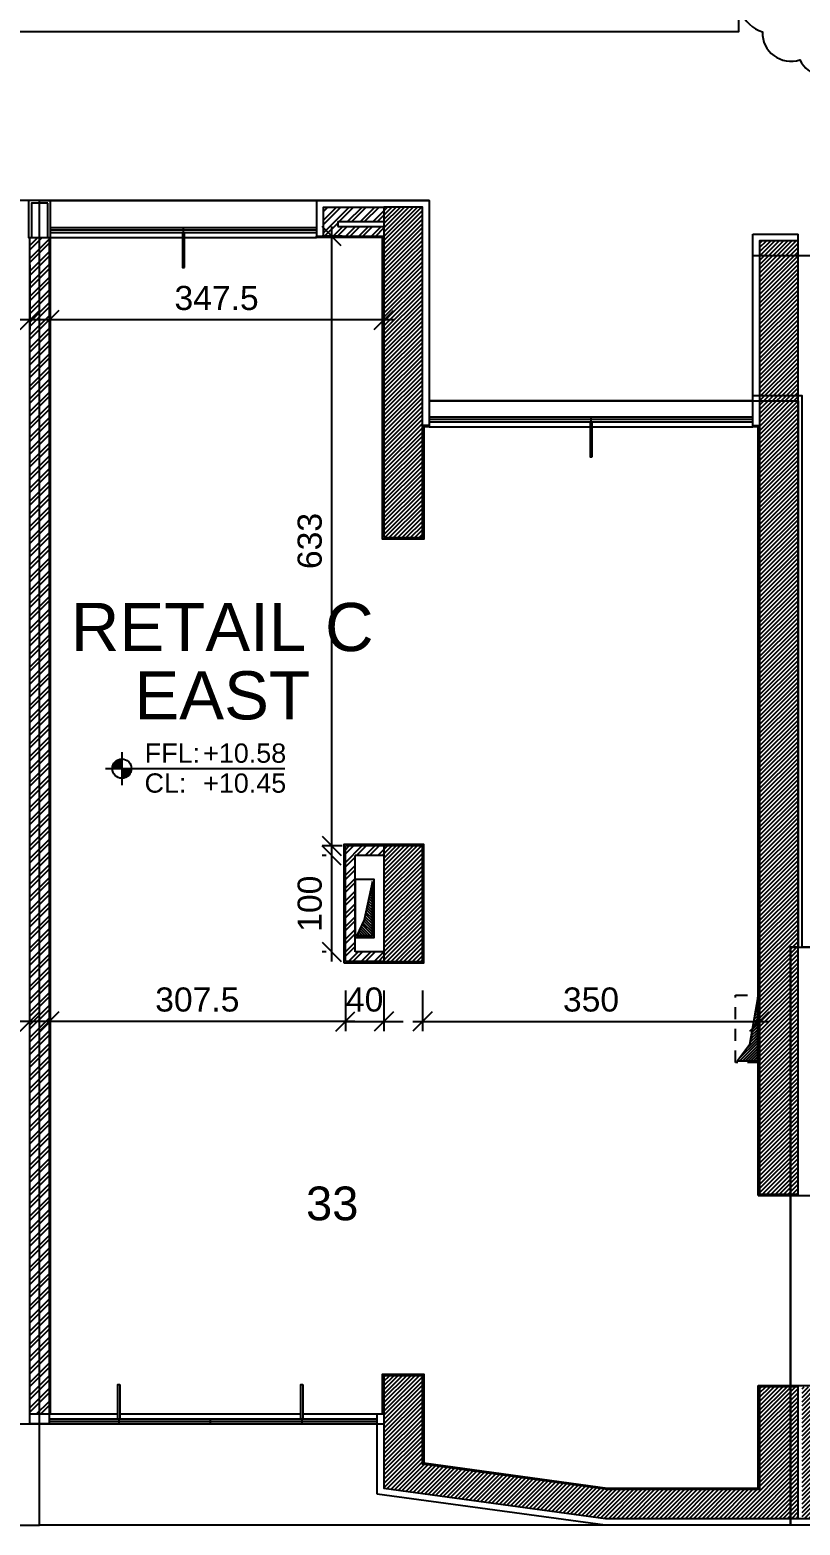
# Model space of a CAD drawing. Header units: inches. Extents: x -0.1 to 45.6, y -3.9 to 61.5.
# Drawn here: x 19.35 to 27.35, y 6.96 to 22.48 of the extents above; entities that cross this region are included whole.
import ezdxf
from ezdxf.enums import TextEntityAlignment as Align

# ---------------------------------------------------------------- set-up
doc = ezdxf.new("R2010")
doc.units = ezdxf.units.IN
doc.header["$MEASUREMENT"] = 0
doc.header["$PDMODE"] = 35
doc.header["$PDSIZE"] = 0.3
doc.linetypes.add('S-1ST$0$HIDDEN2', pattern=[0.1875, 0.125, -0.0625])
doc.layers.get('0').update_dxf_attribs({"linetype": 'CONTINUOUS'})
doc.layers.get('DEFPOINTS').update_dxf_attribs({"linetype": 'CONTINUOUS'})
for name, color, linetype in [('A-ALU', 9, 'CONTINUOUS'), ('A-ANNO-LEVL', 3, 'CONTINUOUS'), ('A-AREAS', 6, 'CONTINUOUS'), ('A-AREAS-TXT', 6, 'CONTINUOUS'), ('a-dim', 3, 'CONTINUOUS'), ('A-HATCH-CONC', 8, 'CONTINUOUS'), ('A-HATCH-WALL', 8, 'CONTINUOUS'), ('A-NOMENCLATURE', 3, 'CONTINUOUS'), ('A-PLASTER', 8, 'CONTINUOUS'), ('A-PROJECTION', 9, 'CONTINUOUS'), ('a-revetement', 1, 'CONTINUOUS'), ('a-shaft', 251, 'CONTINUOUS'), ('a-stru-fac', 200, 'CONTINUOUS'), ('A-WALL', 4, 'CONTINUOUS'), ('S-1ST$0$A-SHAFT 1ST', 8, 'CONTINUOUS'), ('S-1ST$0$A-SHAFT UP', 8, 'S-1ST$0$HIDDEN2'), ('S-1ST$0$A-STR 1ST', 2, 'CONTINUOUS'), ('S-1ST$0$S-SLAB LIMIT 1ST', 1, 'CONTINUOUS')]:
    doc.layers.add(name, color=color, linetype=linetype)
doc.styles.add('A100-STEXT', font='ARIAL.TTF', dxfattribs={"height": 0.25})
doc.styles.add('BLOCK', font='ARIAL.TTF', dxfattribs={"width": 0.8, "height": 0.25})
doc.dimstyles.new('A100-DIM', dxfattribs={"dimtxt": 0.25, "dimasz": 0.2, "dimexe": 0.1, "dimexo": 0.3, "dimgap": 0.1, "dimtad": 1, "dimlfac": 100, "dimrnd": 0.5, "dimdsep": 46, "dimtxsty": 'A100-STEXT', "dimblk1": 'OBLIQUE', "dimblk2": 'OBLIQUE', "dimsah": 1, "dimcen": -0.05, "dimdle": 0.1, "dimclrd": 15, "dimclre": 15, "dimclrt": 256, "dimadec": 0, "dimazin": 0, "dimtfac": 0.28, "dimtix": 1, "dimtmove": 2, "dimatfit": 3, "dimldrblk": 'OBLIQUE', "dimfxl": 0, "dimtolj": 1, "dimarcsym": 0})
pattern_1 = [(45, (-9e-11, -0.043868), (-0.022097087, 0.022097087), [])]
pattern_2 = [(45, (-2e-10, -0.04382), (-0.06629126, 0.06629126), []), (45, (0.04419, -0.04382), (-0.06629126, 0.06629126), [])]
pattern_3 = [(45, (1.978368, 18.556132), (-0.022097087, 0.022097087), [])]

# ---------------------------------------------------------------- blocks, each defined once
blk = doc.blocks.new('LVTAG_P')
for p, q in [((0, 0.00213), (0, -0.00213)), ((-0.00213, 0), (0.02113, 0))]:
    blk.add_line(p, q)
at = {"const_width": 0.00125}
for points in [[(0, 0.00062, 0.414214), (-0.00062, 0, 1)], [(0, -0.00062, 0.414214), (0.00062, 0, 1)]]:
    blk.add_lwpolyline(points, format="xyb", dxfattribs=at)
blk.add_circle((0, 0), 0.00125)
at = {"style": 'BLOCK'}
for s, p in [('FFL:', (0.00297, 0.00076)), ('CL:', (0.00294, -0.00312))]:
    blk.add_text(s, height=0.0025, dxfattribs=at).set_placement(p)
for p in [(0.01054, 0.00076), (0.01054, -0.00313)]:
    blk.add_attdef('+00.00', p, '', height=0.0025, dxfattribs=at)
blk = doc.blocks.new('_OBLIQUE')
at = {"color": 0, "linetype": 'ByBlock'}
blk.add_line((-0.5, -0.5), (0.5, 0.5), dxfattribs=at)
blk = doc.blocks.new('*D120')
at = {"layer": 'a-dim', "color": 15, "lineweight": -2}
for p, q in [((22.628, 12.506), (22.628, 12.083)), ((23.028, 12.506), (23.028, 12.083)), ((22.628, 12.183), (22.428, 12.183)), ((22.628, 12.183), (23.028, 12.183)), ((23.028, 12.183), (23.228, 12.183))]:
    blk.add_line(p, q, dxfattribs=at)
at = {"layer": 'DEFPOINTS', "color": 0}
for p in [(22.628, 12.806), (23.028, 12.806), (23.028, 12.183)]:
    blk.add_point(p, dxfattribs=at)
at = {"layer": 'a-dim', "color": 15, "lineweight": -2, "xscale": 0.2, "yscale": 0.2, "zscale": 0.2}
blk.add_blockref('_OBLIQUE', (22.628, 12.183), dxfattribs=at)
at = {"layer": 'a-dim', "color": 15, "lineweight": -2, "xscale": 0.2, "yscale": 0.2, "zscale": 0.2, "rotation": 180}
blk.add_blockref('_OBLIQUE', (23.028, 12.183), dxfattribs=at)
at = {"layer": 'a-dim', "insert": (22.828, 12.41), "char_height": 0.25, "attachment_point": 5, "style": 'A100-STEXT'}
blk.add_mtext('\\A1;40', dxfattribs=at)
blk = doc.blocks.new('*D121')
at = {"layer": 'a-dim', "color": 15, "lineweight": -2}
for p, q in [((26.928, 13.506), (26.928, 12.083)), ((23.428, 12.506), (23.428, 12.083)), ((23.328, 12.183), (27.028, 12.183))]:
    blk.add_line(p, q, dxfattribs=at)
at = {"layer": 'DEFPOINTS', "color": 0}
for p in [(26.928, 13.806), (23.428, 12.806), (26.928, 12.183)]:
    blk.add_point(p, dxfattribs=at)
at = {"layer": 'a-dim', "color": 15, "lineweight": -2, "xscale": 0.2, "yscale": 0.2, "zscale": 0.2, "rotation": 180}
blk.add_blockref('_OBLIQUE', (23.428, 12.183), dxfattribs=at)
at = {"layer": 'a-dim', "color": 15, "lineweight": -2, "xscale": 0.2, "yscale": 0.2, "zscale": 0.2}
blk.add_blockref('_OBLIQUE', (26.928, 12.183), dxfattribs=at)
at = {"layer": 'a-dim', "insert": (25.178, 12.41), "char_height": 0.25, "attachment_point": 5, "style": 'A100-STEXT'}
blk.add_mtext('\\A1;350', dxfattribs=at)
blk = doc.blocks.new('*D122')
at = {"layer": 'a-dim', "color": 15, "lineweight": -2}
for p, q in [((19.553, 12.506), (19.553, 12.083)), ((22.628, 12.506), (22.628, 12.083)), ((22.728, 12.183), (19.453, 12.183))]:
    blk.add_line(p, q, dxfattribs=at)
at = {"layer": 'DEFPOINTS', "color": 0}
for p in [(19.553, 12.806), (22.628, 12.806), (19.553, 12.183)]:
    blk.add_point(p, dxfattribs=at)
at = {"layer": 'a-dim', "color": 15, "lineweight": -2, "xscale": 0.2, "yscale": 0.2, "zscale": 0.2, "rotation": 180}
blk.add_blockref('_OBLIQUE', (19.553, 12.183), dxfattribs=at)
at = {"layer": 'a-dim', "color": 15, "lineweight": -2, "xscale": 0.2, "yscale": 0.2, "zscale": 0.2}
blk.add_blockref('_OBLIQUE', (22.628, 12.183), dxfattribs=at)
at = {"layer": 'a-dim', "insert": (21.091, 12.41), "char_height": 0.25, "attachment_point": 5, "style": 'A100-STEXT'}
blk.add_mtext('\\A1;307.5', dxfattribs=at)
blk = doc.blocks.new('*D123')
at = {"layer": 'a-dim', "color": 15, "lineweight": -2}
for p, q in [((19.353, 8.406), (19.353, 12.283)), ((17.078, 12.183), (17.468, 12.183)), ((19.453, 12.183), (18.517, 12.183)), ((17.178, 11.956), (17.178, 12.083))]:
    blk.add_line(p, q, dxfattribs=at)
at = {"layer": 'DEFPOINTS', "color": 0}
for p in [(17.178, 12.256), (17.178, 12.183), (19.353, 8.106)]:
    blk.add_point(p, dxfattribs=at)
at = {"layer": 'a-dim', "color": 15, "lineweight": -2, "xscale": 0.2, "yscale": 0.2, "zscale": 0.2, "rotation": 180}
blk.add_blockref('_OBLIQUE', (17.178, 12.183), dxfattribs=at)
at = {"layer": 'a-dim', "color": 15, "lineweight": -2, "xscale": 0.2, "yscale": 0.2, "zscale": 0.2}
blk.add_blockref('_OBLIQUE', (19.353, 12.183), dxfattribs=at)
at = {"layer": 'a-dim', "insert": (17.992, 12.284), "char_height": 0.25, "attachment_point": 5, "style": 'A100-STEXT'}
blk.add_mtext('\\A1;217.5', dxfattribs=at)
blk = doc.blocks.new('*D126')
at = {"layer": 'a-dim', "color": 15, "lineweight": -2}
for p, q in [((22.486, 12.806), (22.486, 14.006)), ((22.428, 13.906), (22.386, 13.906)), ((22.428, 12.906), (22.386, 12.906))]:
    blk.add_line(p, q, dxfattribs=at)
at = {"layer": 'DEFPOINTS', "color": 0}
for p in [(22.486, 13.906), (22.728, 13.906), (22.728, 12.906)]:
    blk.add_point(p, dxfattribs=at)
at = {"layer": 'a-dim', "color": 15, "lineweight": -2, "xscale": 0.2, "yscale": 0.2, "zscale": 0.2}
for p, rotation in [((22.486, 13.906), 90), ((22.486, 12.906), 270)]:
    blk.add_blockref('_OBLIQUE', p, dxfattribs=dict(at, rotation=rotation))
at = {"layer": 'a-dim', "insert": (22.259, 13.406), "char_height": 0.25, "attachment_point": 5, "rotation": 90, "style": 'A100-STEXT'}
blk.add_mtext('\\A1;100', dxfattribs=at)
blk = doc.blocks.new('*D127')
at = {"layer": 'a-dim', "color": 15, "lineweight": -2}
for p, q in [((22.596, 20.336), (22.386, 20.336)), ((22.486, 13.906), (22.486, 20.436)), ((22.596, 14.006), (22.386, 14.006))]:
    blk.add_line(p, q, dxfattribs=at)
at = {"layer": 'DEFPOINTS', "color": 0}
for p in [(22.486, 20.336), (22.896, 20.336), (22.896, 14.006)]:
    blk.add_point(p, dxfattribs=at)
at = {"layer": 'a-dim', "color": 15, "lineweight": -2, "xscale": 0.2, "yscale": 0.2, "zscale": 0.2}
for p, rotation in [((22.486, 20.336), 90), ((22.486, 14.006), 270)]:
    blk.add_blockref('_OBLIQUE', p, dxfattribs=dict(at, rotation=rotation))
at = {"layer": 'a-dim', "insert": (22.259, 17.171), "char_height": 0.25, "attachment_point": 5, "rotation": 90, "style": 'A100-STEXT'}
blk.add_mtext('\\A1;633', dxfattribs=at)
blk = doc.blocks.new('*D128')
at = {"layer": 'a-dim', "color": 15, "lineweight": -2}
for p, q in [((19.553, 20.036), (19.553, 19.365)), ((23.028, 20.036), (23.028, 19.365)), ((23.128, 19.465), (19.453, 19.465))]:
    blk.add_line(p, q, dxfattribs=at)
at = {"layer": 'DEFPOINTS', "color": 0}
for p in [(19.553, 20.336), (23.028, 20.336), (19.553, 19.465)]:
    blk.add_point(p, dxfattribs=at)
at = {"layer": 'a-dim', "color": 15, "lineweight": -2, "xscale": 0.2, "yscale": 0.2, "zscale": 0.2, "rotation": 180}
blk.add_blockref('_OBLIQUE', (19.553, 19.465), dxfattribs=at)
at = {"layer": 'a-dim', "color": 15, "lineweight": -2, "xscale": 0.2, "yscale": 0.2, "zscale": 0.2}
blk.add_blockref('_OBLIQUE', (23.028, 19.465), dxfattribs=at)
at = {"layer": 'a-dim', "insert": (21.291, 19.692), "char_height": 0.25, "attachment_point": 5, "style": 'A100-STEXT'}
blk.add_mtext('\\A1;347.5', dxfattribs=at)
blk = doc.blocks.new('*D129')
at = {"layer": 'a-dim', "color": 15, "lineweight": -2}
for p, q in [((15.778, 20.036), (15.778, 19.365)), ((19.353, 20.036), (19.353, 19.365)), ((19.453, 19.465), (15.678, 19.465))]:
    blk.add_line(p, q, dxfattribs=at)
at = {"layer": 'DEFPOINTS', "color": 0}
for p in [(15.778, 20.336), (19.353, 20.336), (15.778, 19.465)]:
    blk.add_point(p, dxfattribs=at)
at = {"layer": 'a-dim', "color": 15, "lineweight": -2, "xscale": 0.2, "yscale": 0.2, "zscale": 0.2, "rotation": 180}
blk.add_blockref('_OBLIQUE', (15.778, 19.465), dxfattribs=at)
at = {"layer": 'a-dim', "color": 15, "lineweight": -2, "xscale": 0.2, "yscale": 0.2, "zscale": 0.2}
blk.add_blockref('_OBLIQUE', (19.353, 19.465), dxfattribs=at)
at = {"layer": 'a-dim', "insert": (17.566, 19.692), "char_height": 0.25, "attachment_point": 5, "style": 'A100-STEXT'}
blk.add_mtext('\\A1;357.5', dxfattribs=at)
blk = doc.blocks.new('*D133')
at = {"layer": 'a-dim', "color": 15, "lineweight": -2}
for p, q in [((18.488, 8.006), (18.488, 20.421)), ((19.053, 20.321), (18.388, 20.321)), ((17.478, 8.106), (18.588, 8.106))]:
    blk.add_line(p, q, dxfattribs=at)
at = {"layer": 'DEFPOINTS', "color": 0}
for p in [(18.488, 20.321), (19.353, 20.321), (17.178, 8.106)]:
    blk.add_point(p, dxfattribs=at)
at = {"layer": 'a-dim', "color": 15, "lineweight": -2, "xscale": 0.2, "yscale": 0.2, "zscale": 0.2}
for p, rotation in [((18.488, 20.321), 90), ((18.488, 8.106), 270)]:
    blk.add_blockref('_OBLIQUE', p, dxfattribs=dict(at, rotation=rotation))
at = {"layer": 'a-dim', "insert": (18.261, 14.214), "char_height": 0.25, "attachment_point": 5, "rotation": 90, "style": 'A100-STEXT'}
blk.add_mtext('\\A1;1221.5', dxfattribs=at)

msp = doc.modelspace()

# ---------------------------------------------------------------- hatches: boundary and pattern name
at = {"layer": 'A-HATCH-CONC'}
h = msp.add_hatch(dxfattribs=at)
h.set_pattern_fill('ANSI31', color=256, scale=0.25, style=0)
h.set_pattern_definition(pattern_1)
h.paths.add_polyline_path([(23.42837, 20.63613), (23.02837, 20.63613), (23.02837, 20.11271), (23.42837, 20.11271)])
h = msp.add_hatch(dxfattribs=at)
h.set_pattern_fill('ANSI31', color=256, scale=0.25, style=0)
h.set_pattern_definition(pattern_3)
h.paths.add_polyline_path([(27.32837, 20.28613), (26.92837, 20.28613), (26.92837, 10.39113), (27.32837, 10.39113)])
h = msp.add_hatch(dxfattribs=at)
h.set_pattern_fill('ANSI31', color=256, scale=0.25, style=0)
h.set_pattern_definition(pattern_1)
h.paths.add_polyline_path([(23.42837, 20.11271), (23.02837, 20.11271), (23.02837, 17.20613), (23.42837, 17.20613)])
h = msp.add_hatch(dxfattribs=at)
h.set_pattern_fill('ANSI31', color=256, scale=0.25, style=0)
h.set_pattern_definition(pattern_1)
h.paths.add_polyline_path([(23.42837, 14.00613), (23.02837, 14.00613), (23.02837, 12.80613), (23.42837, 12.80613)])
h = msp.add_hatch(dxfattribs=at)
h.set_pattern_fill('ANSI31', color=256, scale=0.25, style=0)
h.set_pattern_definition(pattern_3)
h.paths.add_polyline_path([(27.32837, 8.39113), (26.92837, 8.39113), (26.92837, 7.32613), (25.34873, 7.32613), (23.42837, 7.588), (23.42837, 8.50613), (23.02837, 8.50613), (23.02837, 7.33977), (25.32837, 7.02613), (27.32837, 7.02613)])
h.paths.add_polyline_path([(27.76837, 8.39113), (27.36837, 8.39113), (27.36837, 7.02613), (27.76837, 7.02613)])
at = {"layer": 'A-HATCH-WALL'}
h = msp.add_hatch(dxfattribs=at)
h.set_pattern_fill('ANSI32', color=256, scale=0.25, style=0)
h.set_pattern_definition(pattern_2)
h.paths.add_polyline_path([(23.02837, 20.63618), (22.39837, 20.63618), (22.39837, 20.33618), (23.02837, 20.33618), (23.02837, 20.43618), (22.54837, 20.43618), (22.54837, 20.48618), (23.02837, 20.48618)])
h = msp.add_hatch(dxfattribs=at)
h.set_pattern_fill('ANSI32', color=256, scale=0.25, style=0)
h.set_pattern_definition(pattern_2)
h.paths.add_polyline_path([(19.55337, 20.32118), (19.35337, 20.32118), (19.35337, 8.10618), (19.55337, 8.10618)])
h = msp.add_hatch(dxfattribs=at)
h.set_pattern_fill('ANSI32', color=256, scale=0.25, style=0)
h.set_pattern_definition(pattern_2)
h.paths.add_polyline_path([(23.02837, 14.00618), (22.62837, 14.00618), (22.62837, 12.80618), (23.02837, 12.80618), (23.02837, 12.90618), (22.72837, 12.90618), (22.72837, 13.90618), (23.02837, 13.90618)])
at = {"layer": 'a-shaft'}
h = msp.add_hatch(dxfattribs=at)
h.set_pattern_fill('_USER', color=256, scale=0.02, angle=315, style=0, pattern_type=0)
h.set_pattern_definition([(315, (1.878368, 18.556132), (0.014142136, 0.014142136), [])])
h.paths.add_polyline_path([(22.90837, 13.63613), (22.82409, 13.24014), (22.74837, 13.07613), (22.90837, 13.07613)])
h = msp.add_hatch(dxfattribs=at)
h.set_pattern_fill('_USER,_O', color=256, scale=0.02, angle=315, pattern_type=0)
h.set_pattern_definition([(225.0000000024, (338403.85347, -23743.41557), (-0.0141421356243, 0.0141421356231), [])])
h.paths.add_polyline_path([(26.90837, 12.43613), (26.82395, 11.94014), (26.69837, 11.77613), (26.90837, 11.77613)])

# ---------------------------------------------------------------- linework, layer by layer
at = {"layer": 'A-ALU'}
for p, q in [((22.32837, 20.70613), (19.56837, 20.70613)), ((22.32837, 20.42113), (19.56837, 20.42113)), ((22.32837, 20.39613), (19.56837, 20.39613)), ((22.32837, 20.37113), (19.56837, 20.37113)), ((20.94837, 20.37113), (20.94837, 20.42113)), ((26.85837, 18.62613), (23.49837, 18.62613)), ((26.85837, 18.45614), (23.49837, 18.45614)), ((26.85837, 18.43114), (23.49837, 18.43114)), ((26.85837, 18.40614), (23.49837, 18.40614)), ((25.17837, 18.40614), (25.17837, 18.45614)), ((22.95837, 8.05613), (19.55337, 8.05613)), ((22.95837, 8.03113), (19.55337, 8.03113)), ((22.95837, 8.00613), (19.55337, 8.00613)), ((20.27587, 8.05613), (20.27587, 8.00613)), ((21.22587, 8.05613), (21.22587, 8.00613)), ((22.17587, 8.05613), (22.17587, 8.00613))]:
    msp.add_line(p, q, dxfattribs=at)
for points in [[(20.95837, 20.01113), (20.95837, 20.37113), (20.93837, 20.37113), (20.93837, 20.01113)], [(25.18837, 18.04614), (25.18837, 18.40614), (25.16837, 18.40614), (25.16837, 18.04614)], [(20.28587, 8.41613), (20.28587, 8.05613), (20.26587, 8.05613), (20.26587, 8.41613)], [(22.18587, 8.41613), (22.18587, 8.05613), (22.16587, 8.05613), (22.16587, 8.41613)]]:
    msp.add_lwpolyline(points, close=True, dxfattribs=at)
at = {"layer": 'A-AREAS'}
for points in [[(11.72837, 8.00613), (11.50837, 8.00613), (11.50837, 6.95613), (15.84837, 6.95613), (19.45337, 6.95613), (19.45337, 8.00613), (19.45337, 20.70613), (15.40837, 20.70613), (15.40837, 18.22613), (11.65337, 18.22613), (11.65337, 18.22613), (11.65337, 18.22613), (11.65337, 18.22613), (11.65337, 18.22613), (11.65337, 17.05613), (11.72837, 17.05613)], [(19.45337, 20.70613), (23.49837, 20.70613), (23.49837, 18.62613), (27.32837, 18.62613), (27.32837, 12.95613), (27.24837, 12.95613), (27.24837, 6.95613), (25.32362, 6.95613), (19.45337, 6.95613), (19.45337, 6.95613), (19.45337, 6.95613)], [(26.85837, 20.13613), (32.56837, 20.13613), (32.56837, 20.13613), (32.56837, 20.13613), (32.56837, 16.85613), (41.85837, 16.85613), (41.85837, 14.10613), (41.85837, 13.85613), (41.90837, 13.85613), (41.90837, 13.00613), (32.59337, 13.00613), (32.59337, 13.00613), (29.61837, 13.00613), (29.61837, 12.95613), (27.36837, 12.95613), (27.36837, 18.67613), (26.85837, 18.67613)], [(27.24837, 6.95613), (27.24837, 12.95613), (29.61837, 12.95613), (29.61837, 13.00613), (32.59337, 13.00613), (32.59337, 13.00613), (41.90837, 13.00613), (41.90837, 6.95613)]]:
    msp.add_lwpolyline(points, close=True, dxfattribs=at)
at = {"layer": 'A-AREAS-TXT', "color": 30}
msp.add_lwpolyline([(28.76143, 23.1038, 0.52056705), (28.64676, 23.57342, 0.52056705), (28.32854, 23.93733, 0.52056705), (27.87842, 24.11361, 0.52056705), (27.3977, 24.0626, 0.52056705), (26.9946, 23.79576, 0.52056705), (26.75986, 23.37317, 0.61610965), (26.7463, 22.96495, 0.45598175), (26.95699, 22.45486, 0.52056705), (27.3445, 22.16585, 0.52056705), (27.8216, 22.08796, 0.46682835), (28.33011, 22.26685, 0.58098925), (28.5944, 22.61001, 0.53800329)], format="xyb", close=True, dxfattribs=at)
at = {"layer": 'A-PLASTER'}
for p, q in [((19.56837, 8.10613), (19.56837, 20.32113)), ((26.91337, 10.37613), (27.78337, 10.37613)), ((26.91337, 8.40613), (27.78337, 8.40613))]:
    msp.add_line(p, q, dxfattribs=at)
for points in [[(23.49837, 18.37113), (23.49837, 18.35613), (23.44337, 18.35613), (23.44337, 17.19113), (23.01337, 17.19113), (23.01337, 20.32113), (22.32837, 20.32113), (22.32837, 20.33613)], [(26.91337, 10.37613), (26.91337, 18.35613), (26.85837, 18.35613), (26.85837, 18.37113)], [(23.01337, 8.10613), (23.01337, 8.52113), (23.44337, 8.52113), (23.44337, 7.60109), (25.34975, 7.34113), (26.91337, 7.34113), (26.91337, 8.40613)]]:
    msp.add_lwpolyline(points, dxfattribs=at)
msp.add_lwpolyline([(22.61337, 12.79113), (23.44337, 12.79113), (23.44337, 14.02113), (22.61337, 14.02113)], close=True, dxfattribs=at)
at = {"layer": 'A-PROJECTION'}
for p, q in [((19.56837, 20.32113), (22.32837, 20.32113)), ((23.49837, 18.35613), (26.85837, 18.35613)), ((20.26587, 8.10613), (19.45337, 8.10613)), ((22.16587, 8.10613), (20.28587, 8.10613)), ((22.95837, 8.10613), (22.18587, 8.10613))]:
    msp.add_line(p, q, dxfattribs=at)
at = {"layer": 'a-revetement'}
for p, q in [((23.49837, 20.70613), (22.32837, 20.70613)), ((22.32837, 20.70613), (22.32837, 20.33613)), ((23.49837, 20.70613), (23.49837, 18.37113)), ((22.32837, 20.33613), (22.39837, 20.33613)), ((26.85837, 18.37113), (26.85837, 20.35613)), ((26.85837, 20.35613), (27.32837, 20.35613)), ((27.32837, 20.28613), (27.32837, 20.35613)), ((27.32837, 18.55613), (27.32837, 18.62613)), ((23.49837, 18.37113), (23.42837, 18.37113)), ((26.85837, 18.37113), (26.92837, 18.37113)), ((19.35337, 8.00613), (19.35337, 8.10613)), ((19.55337, 8.10613), (19.55337, 8.00613)), ((22.95837, 7.27867), (22.95837, 8.10613)), ((23.02837, 8.10613), (22.95837, 8.10613)), ((19.55337, 8.00613), (19.35337, 8.00613)), ((25.32362, 6.95613), (22.95837, 7.27867)), ((27.32837, 6.95613), (25.32362, 6.95613))]:
    msp.add_line(p, q, dxfattribs=at)
msp.add_lwpolyline([(19.56837, 20.70613), (19.33837, 20.70613), (19.33837, 20.32113), (19.56837, 20.32113), (19.56837, 20.70613)], dxfattribs=at)
at = {"layer": 'a-shaft'}
for points in [[(22.90837, 13.63613), (22.82409, 13.24014), (22.74837, 13.07613), (22.90837, 13.07613), (22.90837, 13.63613)], [(26.90837, 12.43613), (26.82395, 11.94014), (26.69837, 11.77613), (26.90837, 11.77613), (26.90837, 12.43613)]]:
    msp.add_lwpolyline(points, dxfattribs=at)
at = {"layer": 'a-stru-fac'}
msp.add_lwpolyline([(19.53837, 20.67613), (19.36837, 20.67613), (19.36837, 20.32113), (19.53837, 20.32113)], close=True, dxfattribs=at)
at = {"layer": 'A-WALL'}
for p, q in [((22.39837, 20.63613), (22.39837, 20.33613)), ((22.39837, 20.63613), (23.02837, 20.63613)), ((22.39837, 20.33613), (23.02837, 20.33613)), ((22.54837, 20.48613), (23.02837, 20.48613)), ((22.54837, 20.48613), (22.54837, 20.43613)), ((22.54837, 20.43613), (23.02837, 20.43613)), ((23.02837, 14.00613), (22.62837, 14.00613)), ((22.62837, 12.80613), (22.62837, 14.00613)), ((22.72837, 12.90613), (22.72837, 13.90613)), ((23.02837, 13.90613), (22.72837, 13.90613)), ((23.02837, 12.90613), (22.72837, 12.90613)), ((23.02837, 12.80613), (22.62837, 12.80613))]:
    msp.add_line(p, q, dxfattribs=at)
msp.add_lwpolyline([(19.55337, 8.10613), (19.35337, 8.10613), (19.35337, 20.32113), (19.55337, 20.32113)], close=True, dxfattribs=at)
at = {"layer": 'S-1ST$0$A-SHAFT 1ST'}
msp.add_lwpolyline([(22.72837, 13.05613), (22.92837, 13.05613), (22.92837, 13.65613), (22.72837, 13.65613)], close=True, dxfattribs=at)
at = {"layer": 'S-1ST$0$A-SHAFT UP'}
msp.add_lwpolyline([(26.92837, 11.75613), (26.67837, 11.75613), (26.67837, 12.45613), (26.92837, 12.45613)], close=True, dxfattribs=at)
at = {"layer": 'S-1ST$0$A-STR 1ST'}
for points in [[(23.02837, 17.20613), (23.42837, 17.20613), (23.42837, 20.63613), (23.02837, 20.63613)], [(27.32837, 20.28613), (26.92837, 20.28613), (26.92837, 10.39113), (27.32837, 10.39113)], [(23.02837, 14.00613), (23.02837, 12.80613), (23.42837, 12.80613), (23.42837, 14.00613)], [(27.32837, 8.39113), (26.92837, 8.39113), (26.92837, 7.32613), (25.34873, 7.32613), (23.42837, 7.588), (23.42837, 8.50613), (23.02837, 8.50613), (23.02837, 7.33977), (25.32837, 7.02613), (27.32837, 7.02613)]]:
    msp.add_lwpolyline(points, close=True, dxfattribs=at)
at = {"layer": 'S-1ST$0$S-SLAB LIMIT 1ST'}
for points in [[(26.70837, 31.69613), (26.70837, 22.45613), (3.92837, 22.45613)], [(15.77837, 8.00613), (23.02837, 8.00613), (23.02837, 7.33977), (25.32837, 7.02613), (41.83837, 7.02613), (41.83837, 13.78613), (41.78837, 13.78613), (41.78837, 16.95613), (41.83837, 16.95613), (41.83837, 18.55613), (39.11837, 18.55613), (39.11837, 22.10613), (41.83837, 22.10613), (41.83837, 31.69613)]]:
    msp.add_lwpolyline(points, dxfattribs=at)

# ---------------------------------------------------------------- block references
at = {"layer": 'A-ANNO-LEVL'}
ref = msp.add_blockref('LVTAG_P', (20.30815, 14.80846), dxfattribs=dict(at, xscale=80, yscale=80, zscale=80))
ref.add_attrib('+00.00', '+10.58', (21.15156, 14.86917), dxfattribs={"layer": '0', "height": 0.2, "rotation": 360, "style": 'BLOCK'})
ref.add_attrib('+00.00', '+10.45', (21.15156, 14.55816), dxfattribs={"layer": '0', "height": 0.2, "rotation": 360, "style": 'BLOCK'})

# ---------------------------------------------------------------- texts
at = {"layer": 'A-AREAS-TXT', "style": 'A100-STEXT'}
msp.add_text('33', height=0.35, dxfattribs=at).set_placement((22.49138, 10.12024), align=Align.CENTER)
at = {"layer": 'A-NOMENCLATURE', "color": 2, "style": 'A100-STEXT'}
for s, p in [('RETAIL C', (21.34933, 16.27834)), ('EAST', (21.34933, 15.56917))]:
    msp.add_text(s, height=0.5, dxfattribs=at).set_placement(p, align=Align.MIDDLE)

# ---------------------------------------------------------------- dimensions: what is measured, and where the dimension line sits
at = {"layer": 'a-dim'}
for base, p1, p2, picture, middle in [((15.77837, 19.46459), (19.35337, 20.33613), (15.77837, 20.33613), '*D129', (17.56587, 19.69232)), ((19.55337, 19.46459), (23.02837, 20.33613), (19.55337, 20.33613), '*D128', (21.29087, 19.69232)), ((26.92837, 12.18275), (23.42837, 12.80613), (26.92837, 13.80613), '*D121', (25.17837, 12.41048)), ((19.55337, 12.18275), (22.62837, 12.80613), (19.55337, 12.80613), '*D122', (21.09087, 12.41048)), ((23.02837, 12.18275), (22.62837, 12.80613), (23.02837, 12.80613), '*D120', (22.82837, 12.41039))]:
    dim = msp.add_linear_dim(base=base, p1=p1, p2=p2, dimstyle='A100-DIM', dxfattribs=at)
    dim.commit()
    dim.dimension.update_dxf_attribs({"geometry": picture, "text_midpoint": middle})
for base, p1, p2, picture, middle in [((18.48821, 20.32113), (17.17837, 8.10613), (19.35337, 20.32113), '*D133', (18.26057, 14.21363)), ((22.48641, 20.33613), (22.89645, 14.00613), (22.89645, 20.33613), '*D127', (22.25868, 17.17113)), ((22.48641, 13.90613), (22.72837, 12.90613), (22.72837, 13.90613), '*D126', (22.25877, 13.40613))]:
    dim = msp.add_linear_dim(base=base, p1=p1, p2=p2, angle=90, dimstyle='A100-DIM', dxfattribs=at)
    dim.commit()
    dim.dimension.update_dxf_attribs({"geometry": picture, "text_midpoint": middle})
dim = msp.add_linear_dim(base=(17.17837, 12.18275), p1=(19.35337, 8.10613), p2=(17.17837, 12.25613), dimstyle='A100-DIM', dxfattribs=at)
dim.commit()
dim.dimension.update_dxf_attribs({"geometry": '*D123', "text_midpoint": (17.99244, 12.28381), "dimtype": 160})

doc.saveas('drawing.dxf')
